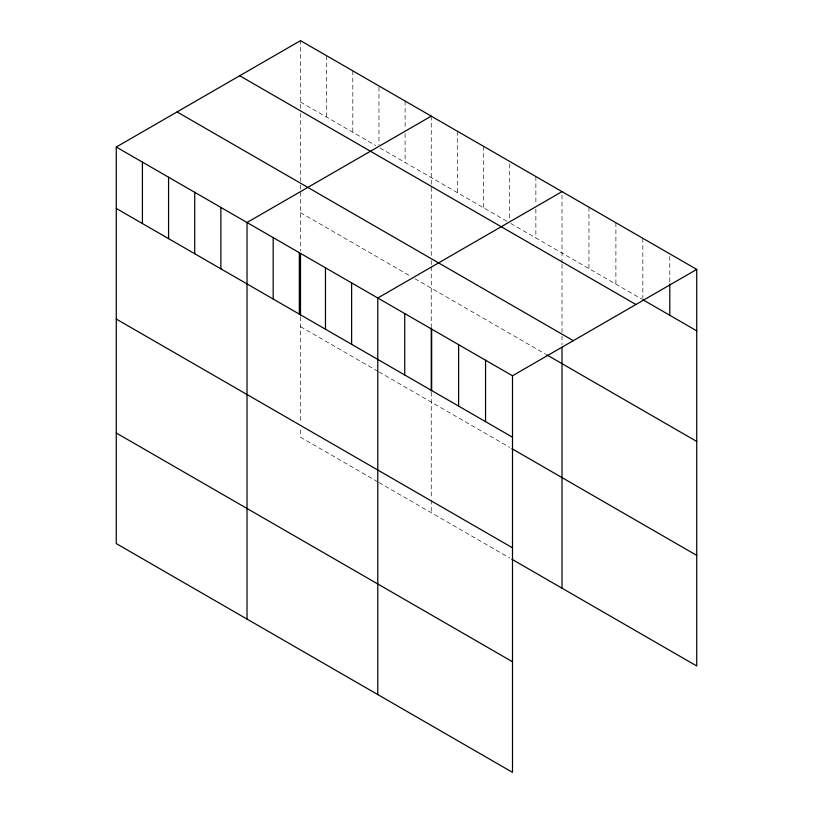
<?xml version="1.0" encoding="UTF-8"?>
<svg xmlns="http://www.w3.org/2000/svg" width="813" height="813" viewBox="0 0 813 813"><rect width="100%" height="100%" fill="white"/><g stroke="black" fill="none" stroke-linecap="round" stroke-linejoin="round"><path stroke-width="0.61" stroke-dasharray="4.07 3.05" d="M300.505 113.383L300.505 181.248M300.505 108.363L300.505 40.65M562.017 264.367L562.017 332.232M562.017 263.107L562.017 191.634M300.505 102.072L375.687 145.486M380.047 147.996L507.536 221.603M510.808 223.494L641.772 299.103M300.505 212.671L410.555 276.207M414.915 278.727L545.675 354.214M300.505 326.623L377.872 371.287M378.96 371.917L509.71 447.404M377.872 481.885L300.505 437.221L300.505 427.171M378.96 482.516L509.71 558.003M669.79 256.359L669.79 282.69M642.849 238.3L642.849 298.473M615.898 222.742L615.898 284.164M588.958 207.183L588.958 268.615M562.017 336.003L562.017 344.803M535.869 176.533L535.869 204.114M535.869 209.124L535.869 237.955M509.71 163.941L509.71 219.104M483.562 146.34L483.562 207.762M457.414 131.239L457.414 192.661M431.256 116.137L431.256 256.745M431.256 260.516L431.256 265.546M431.256 266.796L431.256 326.562M431.256 392.201L431.256 498.887M431.256 500.147L431.256 512.708M405.108 101.046L405.108 128.617M405.108 133.637L405.108 162.468M378.96 87.194L378.96 144.866M352.812 70.843L352.812 132.275M326.653 55.751L326.653 117.174M300.505 185.018L300.505 251.065M300.505 316.714L300.505 422.14"/><path stroke-width="1.22" d="M116.269 147.021L512.495 375.779L512.495 772.35L116.269 543.592L116.269 147.021L300.505 40.65L696.731 269.408L696.731 665.979L511.895 559.263M431.256 116.137L247.02 222.508L247.02 619.079M562.017 191.634L377.781 298.005L377.781 694.576M512.495 375.779L696.731 269.408M642.849 299.723L696.731 330.84M239.703 75.751L635.939 304.509M177.061 111.92L573.297 340.677M546.763 354.844L696.731 441.439M116.269 208.443L512.495 437.201M511.895 448.664L696.731 555.381M116.269 319.042L512.495 547.799M116.269 432.994L512.495 661.752M669.79 283.94L669.79 315.281M562.017 347.314L562.017 588.206M485.554 360.22L485.554 421.652M458.613 344.671L458.613 406.094M431.662 329.113L431.662 390.535M431.256 327.802L431.256 390.962M404.722 313.554L404.722 374.986M351.623 282.904L351.623 344.326M325.474 267.802L325.474 329.235M300.505 253.544L300.505 315.474M299.326 252.711L299.326 314.133M273.178 237.609L273.178 299.032M220.872 207.417L220.872 268.839M194.724 192.315L194.724 253.737M168.565 177.214L168.565 238.636M142.417 162.112L142.417 223.545"/></g></svg>
